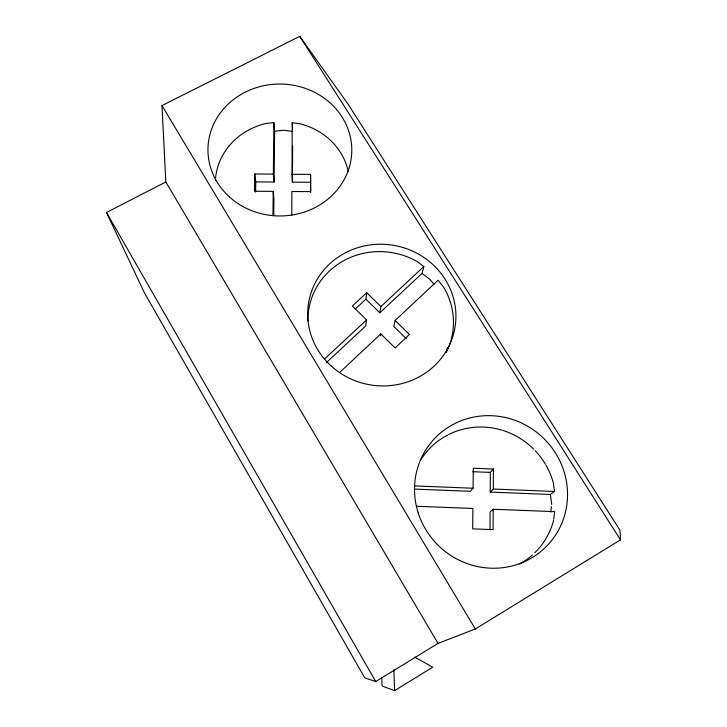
<?xml version="1.0" encoding="UTF-8"?>
<svg xmlns="http://www.w3.org/2000/svg" width="727" height="727" viewBox="0 0 727 727"><rect width="100%" height="100%" fill="white"/><g stroke="black" fill="none" stroke-linecap="round" stroke-linejoin="round"><path stroke-width="1.09" d="M348.288 171.472A67.175 62.095 0.2 0 0 300.206 123.826L292.272 122.79L291.981 174.271L310.574 174.407L310.556 191.637L291.89 191.51L291.754 215.256M310.693 192.473L310.574 174.407M310.711 182.286L292.418 182.159L292.618 146.072M489.989 529.774L490.098 511.962L493.197 509.245L554.665 511.654L553.72 519.287M545.968 465.144A74.045 71.737 43.7 0 1 553.302 482.755L554.51 491.461L550.357 494.469L490.225 492.097L490.352 472.405L493.415 469.006L473.286 468.197L473.086 488.235L470.36 491.316L414.445 489.098M493.197 509.245L493.079 529.638L472.686 528.856L472.886 508.455L416.753 506.265M490.225 492.097L493.306 489.044L493.415 469.006M272.952 215.137L273.198 191.374L254.477 191.246L254.723 173.989L273.361 174.126L274.097 182.023L255.759 181.886L254.723 173.989M273.361 174.126L273.879 122.618L265.918 123.499A67.175 62.095 0.2 0 0 215.374 180.16M273.77 215.746L273.934 199.025L273.198 191.374M274.097 182.023L274.597 131.251L273.879 122.618M255.613 192.092L255.759 181.886M550.775 512.117L551.457 506.619M365.899 299.179L366.744 292.717L380.903 306.549L379.812 312.792L365.899 299.179L355.103 309.175M366.744 292.717L352.368 305.994L366.553 319.916L365.708 325.941L326.396 362.6M380.439 335.838L380.803 333.911L395.134 347.979L409.455 334.438L395.143 320.462L438.054 280.222L443.406 286.892A72.9 69.574 10.1 0 1 446.205 352.64M395.143 320.462L393.798 326.468L406.293 338.691M379.812 312.792L422.023 273.434L423.85 266.564L416.944 261.429A72.9 69.574 10.1 0 0 343.853 260.611A72.9 69.574 10.1 0 0 307.885 320.934M339.927 372.242L380.803 333.911M324.815 358.774L366.553 319.916M380.903 306.549L423.85 266.564M381.766 677.355L382.057 685.979L394.607 690.65L432.738 667.168L414.599 657.09M165.82 181.959L106.505 212.475L144.437 292.899L364.745 677.855L375.732 681.553L438.027 643.395L475.304 628.982L620.494 539.852L619.967 530.247L348.215 104.361L299.76 36.35L161.976 105.56L165.82 181.959L438.027 643.395M274.597 131.251L283.657 130.242L292.699 131.414M472.768 471.696L490.352 472.405M414.963 485.936L473.086 488.235M493.306 489.044L554.51 491.461M422.023 273.434L429.893 279.295L433.946 284.348M299.76 36.35L620.494 539.852M161.976 105.56L475.304 628.982M106.505 212.475L375.732 681.553M550.357 494.469L551.729 504.429M291.981 174.271L292.418 182.159M292.272 122.79L292.59 129.261M393.852 669.794L394.607 690.65M447.405 347.561A70.383 67.347 10.1 0 1 446.905 349.696M532.364 555.001A74.045 71.737 43.7 0 1 519.569 564.007M420.624 460.091A74.045 71.737 43.7 0 1 447.596 435.073M448.559 434.582A74.045 71.737 43.7 0 1 502.248 430.257M503.302 430.584A74.045 71.737 43.7 0 1 533.673 449.113M535.226 450.713A74.045 71.737 43.7 0 1 545.404 464.18M553.583 520.378A74.045 71.737 43.7 0 1 534.799 552.738M418.225 512.989A77.68 75.099 42.5 0 0 547.831 544.932A77.68 75.099 42.5 0 0 507.019 417.916A77.68 75.099 42.5 0 0 418.225 512.989M330.994 365.845A74.227 70.737 10.1 0 0 453.948 332.484A74.227 70.737 10.1 0 0 360.474 246.898A74.227 70.737 10.1 0 0 330.994 365.845M229.414 196.935A71.909 65.948 0.5 0 0 349.478 166.674A71.909 65.948 0.5 0 0 260.72 86.413A71.909 65.948 0.5 0 0 229.414 196.935"/></g></svg>
